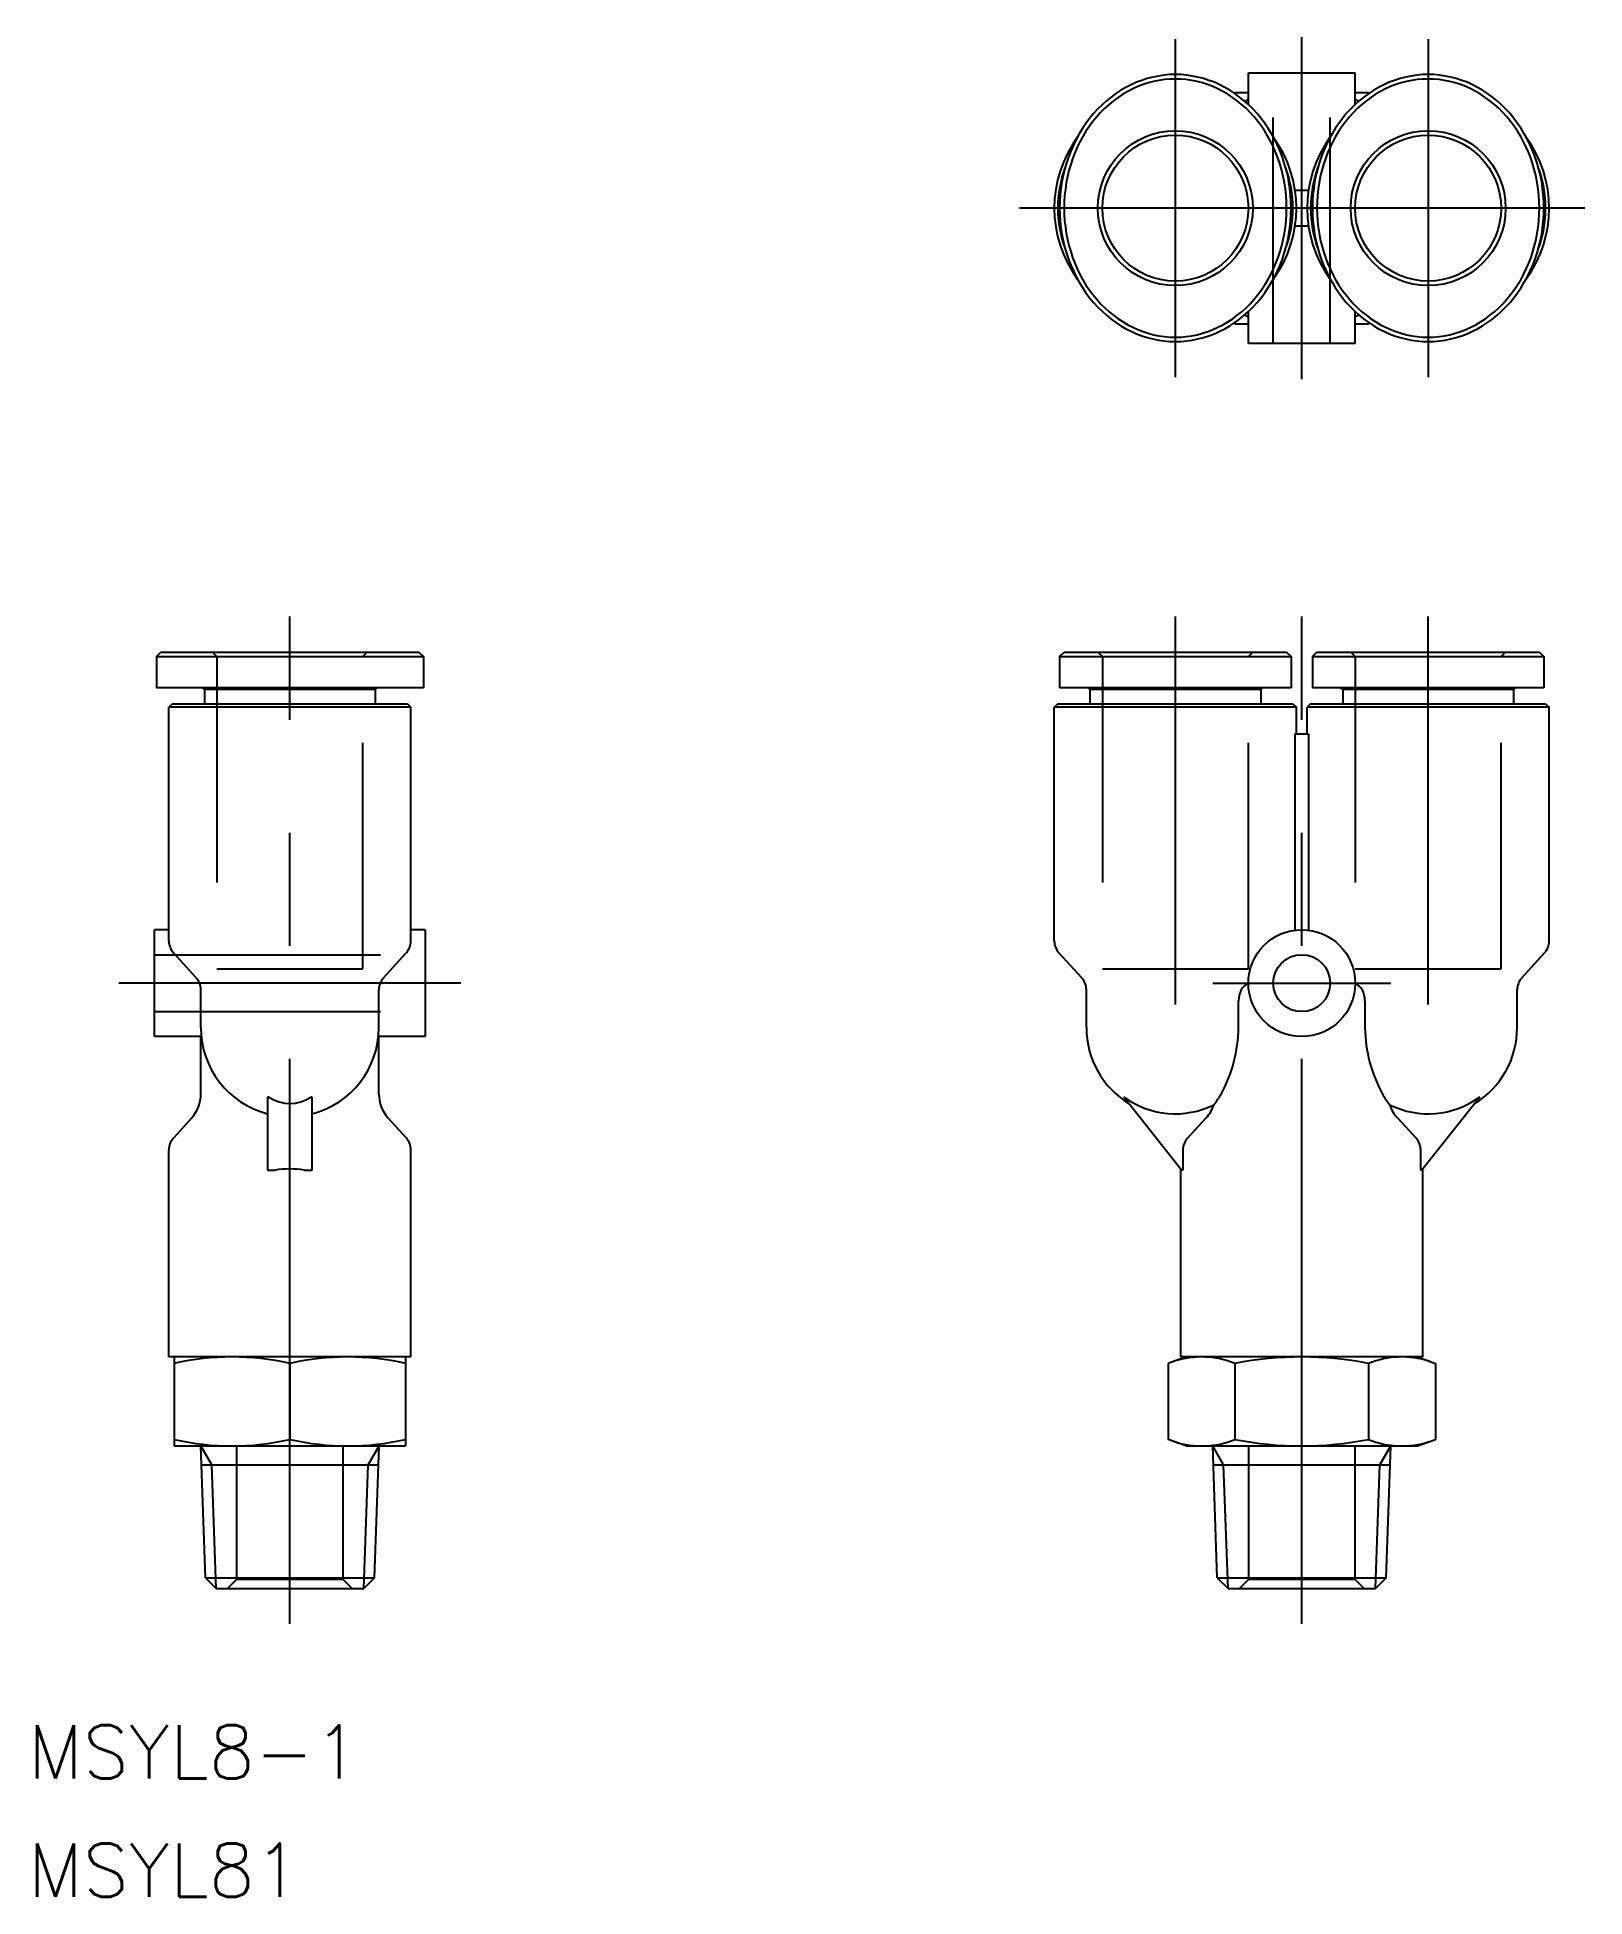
# Model space of a CAD drawing. Extents: x -71 to 16, y -17 to 87.
import ezdxf

# ---------------------------------------------------------------- set-up
doc = ezdxf.new("R2010")
doc.units = 0
doc.linetypes.add('CENTER', pattern=[50.8, 31.75, -6.35, 6.35, -6.35])
doc.linetypes.add('DASHED', pattern=[19.05, 12.7, -6.35])
doc.layers.get('0').update_dxf_attribs({"linetype": 'CONTINUOUS'})
doc.layers.add('CENTER', color=1, linetype='CENTER')
doc.styles.get("Standard").update_dxf_attribs({"font": 'txt.shx', "height": 3, "bigfont": 'bigfont.shx'})

msp = doc.modelspace()

# ---------------------------------------------------------------- linework, layer by layer
at = {"color": 7, "linetype": 'CONTINUOUS'}
for p, q in [((-3, 83.36), (-3, 85.14)), ((-3, 85.14), (3, 85.14)), ((3, 83.36), (3, 85.14)), ((-3.78, 83.99), (-3.75, 84.04)), ((-3.75, 84.04), (-3, 84.04)), ((3, 84.04), (3.75, 84.04)), ((3.75, 84.04), (3.78, 83.99)), ((0.37, 78.54), (-0.37, 78.54)), ((-0.37, 76.54), (0.37, 76.54)), ((-3.78, 71.1), (-3.75, 71.04)), ((-3.75, 71.04), (-3, 71.04)), ((-3, 69.94), (-3, 71.72)), ((3, 69.94), (3, 71.72)), ((3, 71.04), (3.75, 71.04)), ((3.75, 71.04), (3.78, 71.1)), ((3, 69.94), (-3, 69.94)), ((-64.34, 52.35), (-64.09, 52.6)), ((-64.34, 52.35), (-49.34, 52.35)), ((-64.34, 52.35), (-64.34, 50.6)), ((-64.09, 52.6), (-49.59, 52.6)), ((-49.59, 52.6), (-49.34, 52.35)), ((-49.34, 52.35), (-49.34, 50.6)), ((-13.6, 52.35), (-13.35, 52.6)), ((-13.6, 52.35), (-0.6, 52.35)), ((-13.6, 52.35), (-13.6, 50.6)), ((-13.35, 52.6), (-0.85, 52.6)), ((-0.85, 52.6), (-0.6, 52.35)), ((-0.6, 52.35), (-0.6, 50.6)), ((0.6, 52.35), (0.85, 52.6)), ((0.6, 52.35), (13.6, 52.35)), ((0.6, 52.35), (0.6, 50.6)), ((0.85, 52.6), (13.35, 52.6)), ((13.35, 52.6), (13.6, 52.35)), ((13.6, 52.35), (13.6, 50.6)), ((-49.34, 50.6), (-64.34, 50.6)), ((-61.64, 50.5), (-61.74, 50.6)), ((-52.04, 50.5), (-61.64, 50.5)), ((-61.64, 50.5), (-61.64, 49.7)), ((-52.04, 50.5), (-51.94, 50.6)), ((-52.04, 50.5), (-52.04, 49.7)), ((-0.6, 50.6), (-13.6, 50.6)), ((-11.9, 50.5), (-12, 50.6)), ((-2.3, 50.5), (-11.9, 50.5)), ((-11.9, 50.5), (-11.9, 49.7)), ((-2.3, 50.5), (-2.2, 50.6)), ((-2.3, 50.5), (-2.3, 49.7)), ((13.6, 50.6), (0.6, 50.6)), ((2.3, 50.5), (2.2, 50.6)), ((11.9, 50.5), (2.3, 50.5)), ((2.3, 50.5), (2.3, 49.7)), ((11.9, 50.5), (12, 50.6)), ((11.9, 50.5), (11.9, 49.7)), ((-63.44, 49.7), (-63.64, 49.5)), ((-63.64, 36.38), (-63.64, 49.5)), ((-50.04, 49.5), (-63.64, 49.5)), ((-63.44, 49.7), (-50.24, 49.7)), ((-50.24, 49.7), (-50.04, 49.5)), ((-50.04, 36.38), (-50.04, 49.5)), ((-13.7, 49.7), (-13.9, 49.5)), ((-0.3, 49.5), (-13.9, 49.5)), ((-13.9, 36.38), (-13.9, 49.5)), ((-13.7, 49.7), (-0.5, 49.7)), ((-0.5, 49.7), (-0.3, 49.5)), ((-0.3, 48), (-0.3, 49.5)), ((0.5, 49.7), (0.3, 49.5)), ((13.9, 49.5), (0.3, 49.5)), ((0.3, 48), (0.3, 49.5)), ((0.5, 49.7), (13.7, 49.7)), ((13.7, 49.7), (13.9, 49.5)), ((13.9, 36.38), (13.9, 49.5)), ((-0.37, 36.98), (-0.37, 48)), ((-0.37, 48), (0.37, 48)), ((0.37, 48), (0.37, 36.98)), ((-64.44, 31), (-64.44, 37)), ((-63.64, 37), (-64.44, 37)), ((-49.24, 37), (-50.04, 37)), ((-49.24, 37), (-49.24, 31)), ((-62.1, 34.29), (-63.38, 35.71)), ((-51.58, 34.29), (-50.3, 35.71)), ((-12.36, 34.29), (-13.64, 35.71)), ((12.36, 34.29), (13.64, 35.71)), ((-61.84, 31.5), (-61.84, 33.62)), ((-51.84, 31.5), (-51.84, 33.62)), ((-12.1, 31.5), (-12.1, 33.62)), ((12.1, 31.5), (12.1, 33.62)), ((-3.55, 31.5), (-3.55, 33)), ((3.55, 33), (3.55, 31.5)), ((-61.84, 31), (-64.44, 31)), ((-61.84, 31), (-61.82, 31.04)), ((-61.84, 27.77), (-61.84, 31)), ((-51.86, 31.04), (-51.84, 31)), ((-49.24, 31), (-51.84, 31)), ((-51.84, 27.77), (-51.84, 31)), ((-58.09, 27.6), (-58.09, 23.5)), ((-58.01, 27.6), (-58.09, 27.6)), ((-55.59, 27.6), (-55.66, 27.6)), ((-55.59, 23.5), (-55.59, 27.6)), ((-6.75, 23.5), (-10, 27.6)), ((-10, 27.6), (-9.97, 27.6)), ((10, 27.6), (6.75, 23.5)), ((9.97, 27.6), (10, 27.6)), ((-62.35, 26.43), (-63.38, 25.29)), ((-51.33, 26.43), (-50.29, 25.29)), ((-6.42, 25.29), (-5.37, 26.43)), ((5.37, 26.43), (6.42, 25.29)), ((-63.64, 13), (-63.64, 24.62)), ((-50.04, 13), (-50.04, 24.62)), ((-6.68, 24.62), (-6.68, 23.5)), ((6.68, 23.5), (6.68, 24.62)), ((-58.09, 23.5), (-57.66, 23.5)), ((-56.02, 23.5), (-55.59, 23.5)), ((-6.8, 13), (-6.8, 23.56)), ((-6.68, 23.5), (-6.75, 23.5)), ((6.75, 23.5), (6.68, 23.5)), ((6.8, 13), (6.8, 23.56)), ((-50.04, 13), (-63.64, 13)), ((-63.34, 13), (-63.34, 8)), ((-56.84, 12.63), (-56.84, 8.37)), ((-50.34, 13), (-50.34, 8)), ((-6.5, 13), (-7.51, 12.63)), ((-7.51, 12.63), (-7.51, 8.37)), ((6.8, 13), (-6.8, 13)), ((-3.75, 12.63), (-3.75, 8.37)), ((3.75, 12.63), (3.75, 8.37)), ((6.5, 13), (7.51, 12.63)), ((7.51, 12.63), (7.51, 8.37)), ((-6.5, 8), (-7.51, 8.37)), ((6.5, 8), (7.51, 8.37)), ((-63.34, 8), (-50.34, 8)), ((-61.58, 0.6), (-61.84, 8)), ((-52.09, 0.6), (-51.83, 8)), ((-6.5, 8), (6.5, 8)), ((-4.75, 0.6), (-5, 8)), ((4.75, 0.6), (5, 8)), ((-61.81, 6.93), (-51.87, 6.93)), ((-4.97, 6.93), (4.97, 6.93)), ((-61.58, 0.6), (-52.09, 0.6)), ((-61.58, 0.6), (-60.98, 0)), ((-60.98, 0), (-52.69, 0)), ((-52.09, 0.6), (-52.69, 0)), ((-4.75, 0.6), (4.75, 0.6)), ((-4.75, 0.6), (-4.14, 0)), ((-4.14, 0), (4.14, 0)), ((4.75, 0.6), (4.14, 0))]:
    msp.add_line(p, q, dxfattribs=at)
at = {"color": 3, "linetype": 'DASHED'}
for p, q in [((-1.6, 69.94), (-1.6, 85.14)), ((1.6, 69.94), (1.6, 85.14)), ((-61.19, 52.6), (-60.94, 52.35)), ((-60.94, 52.35), (-60.94, 34.8)), ((-52.74, 52.35), (-52.49, 52.6)), ((-52.74, 34.8), (-52.74, 52.35)), ((-11.45, 52.6), (-11.2, 52.35)), ((-11.2, 52.35), (-11.2, 34.8)), ((-3, 52.35), (-2.75, 52.6)), ((-3, 34.8), (-3, 52.35)), ((2.75, 52.6), (3, 52.35)), ((3, 52.35), (3, 34.8)), ((11.2, 52.35), (11.45, 52.6)), ((11.2, 34.8), (11.2, 52.35)), ((-64.44, 35.6), (-49.24, 35.6)), ((-60.94, 34.8), (-52.74, 34.8)), ((-11.2, 34.8), (-3, 34.8)), ((3, 34.8), (11.2, 34.8)), ((-64.44, 32.4), (-49.24, 32.4)), ((-59.84, 8), (-59.84, 0.5)), ((-53.84, 0.5), (-53.84, 8)), ((-3, 8), (-3, 0.5)), ((3, 0.5), (3, 8)), ((-59.84, 0.5), (-60.34, 0)), ((-53.84, 0.5), (-59.84, 0.5)), ((-53.34, 0), (-53.84, 0.5)), ((-3, 0.5), (-3.5, 0)), ((3, 0.5), (-3, 0.5)), ((3.5, 0), (3, 0.5))]:
    msp.add_line(p, q, dxfattribs=at)
at = {"color": 3, "linetype": 'CONTINUOUS'}
for p, q in [((-61.22, 6.93), (-61.84, 8)), ((-52.45, 6.93), (-51.83, 8)), ((-4.39, 6.93), (-5, 8)), ((4.39, 6.93), (5, 8)), ((-60.98, 0), (-61.22, 6.93)), ((-52.69, 0), (-52.45, 6.93)), ((-4.14, 0), (-4.39, 6.93)), ((4.14, 0), (4.39, 6.93))]:
    msp.add_line(p, q, dxfattribs=at)
at = {"color": 7, "linetype": 'CONTINUOUS'}
for points in [[(-7.1, 85.04, 0), (-7.42, 85.04, 0), (-7.74, 85.01, 0), (-8.05, 84.96, 0), (-8.37, 84.9, 0), (-8.68, 84.82, 0), (-8.99, 84.72, 0), (-9.29, 84.61, 0), (-9.59, 84.47, 0), (-9.88, 84.32, 0), (-10.16, 84.16, 0), (-10.44, 83.98, 0), (-10.71, 83.78, 0), (-10.97, 83.57, 0), (-11.22, 83.34, 0), (-11.47, 83.1, 0), (-11.7, 82.85, 0), (-11.92, 82.58, 0), (-12.12, 82.3, 0), (-12.32, 82.01, 0), (-12.5, 81.71, 0), (-12.68, 81.4, 0), (-12.83, 81.08, 0), (-12.98, 80.75, 0), (-13.11, 80.41, 0), (-13.22, 80.07, 0), (-13.32, 79.72, 0), (-13.41, 79.37, 0), (-13.48, 79.01, 0), (-13.53, 78.64, 0), (-13.57, 78.28, 0), (-13.59, 77.91, 0), (-13.6, 77.54, 0), (-13.59, 77.18, 0), (-13.57, 76.81, 0), (-13.53, 76.44, 0), (-13.48, 76.08, 0), (-13.41, 75.72, 0), (-13.32, 75.37, 0), (-13.22, 75.02, 0), (-13.11, 74.67, 0), (-12.98, 74.34, 0), (-12.83, 74.01, 0), (-12.68, 73.69, 0), (-12.5, 73.38, 0), (-12.32, 73.08, 0), (-12.12, 72.79, 0), (-11.92, 72.51, 0), (-11.7, 72.24, 0), (-11.47, 71.99, 0), (-11.22, 71.75, 0), (-10.97, 71.52, 0), (-10.71, 71.31, 0), (-10.44, 71.11, 0), (-10.16, 70.93, 0), (-9.88, 70.76, 0), (-9.59, 70.62, 0), (-9.29, 70.48, 0), (-8.99, 70.37, 0), (-8.68, 70.27, 0), (-8.37, 70.19, 0), (-8.05, 70.13, 0), (-7.74, 70.08, 0), (-7.42, 70.05, 0), (-7.1, 70.04, 0), (-6.78, 70.05, 0), (-6.46, 70.08, 0), (-6.15, 70.13, 0), (-5.83, 70.19, 0), (-5.52, 70.27, 0), (-5.21, 70.37, 0), (-4.91, 70.48, 0), (-4.61, 70.62, 0), (-4.32, 70.76, 0), (-4.04, 70.93, 0), (-3.76, 71.11, 0), (-3.49, 71.31, 0), (-3.23, 71.52, 0), (-2.98, 71.75, 0), (-2.73, 71.99, 0), (-2.5, 72.24, 0), (-2.28, 72.51, 0), (-2.08, 72.79, 0), (-1.88, 73.08, 0), (-1.7, 73.38, 0), (-1.52, 73.69, 0), (-1.37, 74.01, 0), (-1.22, 74.34, 0), (-1.09, 74.67, 0), (-0.98, 75.02, 0), (-0.88, 75.37, 0), (-0.79, 75.72, 0), (-0.72, 76.08, 0), (-0.67, 76.44, 0), (-0.63, 76.81, 0), (-0.61, 77.18, 0), (-0.6, 77.54, 0), (-0.61, 77.91, 0), (-0.63, 78.28, 0), (-0.67, 78.64, 0), (-0.72, 79.01, 0), (-0.79, 79.37, 0), (-0.88, 79.72, 0), (-0.98, 80.07, 0), (-1.09, 80.41, 0), (-1.22, 80.75, 0), (-1.37, 81.08, 0), (-1.52, 81.4, 0), (-1.7, 81.71, 0), (-1.88, 82.01, 0), (-2.08, 82.3, 0), (-2.28, 82.58, 0), (-2.5, 82.85, 0), (-2.73, 83.1, 0), (-2.98, 83.34, 0), (-3.23, 83.57, 0), (-3.49, 83.78, 0), (-3.76, 83.98, 0), (-4.04, 84.16, 0), (-4.32, 84.32, 0), (-4.61, 84.47, 0), (-4.91, 84.61, 0), (-5.21, 84.72, 0), (-5.52, 84.82, 0), (-5.83, 84.9, 0), (-6.15, 84.96, 0), (-6.46, 85.01, 0), (-6.78, 85.04, 0), (-7.1, 85.04, 0)], [(-7.1, 70.29, 0), (-6.79, 70.3, 0), (-6.49, 70.33, 0), (-6.18, 70.37, 0), (-5.88, 70.43, 0), (-5.58, 70.51, 0), (-5.28, 70.61, 0), (-4.99, 70.72, 0), (-4.71, 70.85, 0), (-4.43, 70.99, 0), (-4.15, 71.15, 0), (-3.88, 71.33, 0), (-3.63, 71.52, 0), (-3.37, 71.72, 0), (-3.13, 71.94, 0), (-2.9, 72.17, 0), (-2.68, 72.42, 0), (-2.47, 72.68, 0), (-2.27, 72.95, 0), (-2.08, 73.23, 0), (-1.9, 73.52, 0), (-1.74, 73.82, 0), (-1.59, 74.13, 0), (-1.45, 74.45, 0), (-1.32, 74.77, 0), (-1.21, 75.1, 0), (-1.12, 75.44, 0), (-1.04, 75.78, 0), (-0.97, 76.13, 0), (-0.92, 76.48, 0), (-0.88, 76.83, 0), (-0.86, 77.19, 0), (-0.85, 77.55, 0), (-0.86, 77.9, 0), (-0.88, 78.26, 0), (-0.92, 78.61, 0), (-0.97, 78.96, 0), (-1.04, 79.31, 0), (-1.12, 79.65, 0), (-1.21, 79.99, 0), (-1.32, 80.32, 0), (-1.45, 80.64, 0), (-1.59, 80.96, 0), (-1.74, 81.27, 0), (-1.9, 81.57, 0), (-2.08, 81.86, 0), (-2.27, 82.14, 0), (-2.47, 82.41, 0), (-2.68, 82.67, 0), (-2.9, 82.92, 0), (-3.13, 83.15, 0), (-3.38, 83.37, 0), (-3.63, 83.57, 0), (-3.89, 83.76, 0), (-4.15, 83.94, 0), (-4.43, 84.1, 0), (-4.71, 84.24, 0), (-4.99, 84.37, 0), (-5.29, 84.48, 0), (-5.58, 84.58, 0), (-5.88, 84.66, 0), (-6.18, 84.72, 0), (-6.49, 84.76, 0), (-6.79, 84.79, 0), (-7.1, 84.79, 0), (-7.41, 84.79, 0), (-7.71, 84.76, 0), (-8.02, 84.72, 0), (-8.32, 84.66, 0), (-8.62, 84.58, 0), (-8.91, 84.48, 0), (-9.21, 84.37, 0), (-9.49, 84.24, 0), (-9.77, 84.1, 0), (-10.05, 83.94, 0), (-10.31, 83.76, 0), (-10.57, 83.57, 0), (-10.82, 83.37, 0), (-11.07, 83.15, 0), (-11.3, 82.92, 0), (-11.52, 82.67, 0), (-11.73, 82.41, 0), (-11.93, 82.14, 0), (-12.12, 81.86, 0), (-12.3, 81.57, 0), (-12.46, 81.27, 0), (-12.61, 80.96, 0), (-12.75, 80.64, 0), (-12.87, 80.32, 0), (-12.98, 79.99, 0), (-13.08, 79.65, 0), (-13.16, 79.31, 0), (-13.23, 78.96, 0), (-13.28, 78.61, 0), (-13.32, 78.25, 0), (-13.34, 77.9, 0), (-13.35, 77.54, 0), (-13.34, 77.19, 0), (-13.32, 76.83, 0), (-13.28, 76.48, 0), (-13.23, 76.13, 0), (-13.16, 75.78, 0), (-13.08, 75.44, 0), (-12.98, 75.1, 0), (-12.87, 74.77, 0), (-12.75, 74.44, 0), (-12.61, 74.13, 0), (-12.46, 73.82, 0), (-12.3, 73.52, 0), (-12.12, 73.22, 0), (-11.93, 72.94, 0), (-11.73, 72.68, 0), (-11.52, 72.42, 0), (-11.3, 72.17, 0), (-11.06, 71.94, 0), (-10.82, 71.72, 0), (-10.57, 71.52, 0), (-10.31, 71.33, 0), (-10.04, 71.15, 0), (-9.77, 70.99, 0), (-9.49, 70.85, 0), (-9.2, 70.72, 0), (-8.91, 70.61, 0), (-8.62, 70.51, 0), (-8.32, 70.43, 0), (-8.02, 70.37, 0), (-7.71, 70.33, 0), (-7.4, 70.3, 0), (-7.1, 70.29, 0)], [(7.1, 85.04, 0), (6.78, 85.04, 0), (6.46, 85.01, 0), (6.15, 84.96, 0), (5.83, 84.9, 0), (5.52, 84.82, 0), (5.21, 84.72, 0), (4.91, 84.61, 0), (4.61, 84.47, 0), (4.32, 84.32, 0), (4.04, 84.16, 0), (3.76, 83.98, 0), (3.49, 83.78, 0), (3.23, 83.57, 0), (2.98, 83.34, 0), (2.73, 83.1, 0), (2.5, 82.85, 0), (2.28, 82.58, 0), (2.08, 82.3, 0), (1.88, 82.01, 0), (1.7, 81.71, 0), (1.52, 81.4, 0), (1.37, 81.08, 0), (1.22, 80.75, 0), (1.09, 80.41, 0), (0.98, 80.07, 0), (0.88, 79.72, 0), (0.79, 79.37, 0), (0.72, 79.01, 0), (0.67, 78.64, 0), (0.63, 78.28, 0), (0.61, 77.91, 0), (0.6, 77.54, 0), (0.61, 77.18, 0), (0.63, 76.81, 0), (0.67, 76.44, 0), (0.72, 76.08, 0), (0.79, 75.72, 0), (0.88, 75.37, 0), (0.98, 75.02, 0), (1.09, 74.67, 0), (1.22, 74.34, 0), (1.37, 74.01, 0), (1.52, 73.69, 0), (1.7, 73.38, 0), (1.88, 73.08, 0), (2.08, 72.79, 0), (2.28, 72.51, 0), (2.5, 72.24, 0), (2.73, 71.99, 0), (2.98, 71.75, 0), (3.23, 71.52, 0), (3.49, 71.31, 0), (3.76, 71.11, 0), (4.04, 70.93, 0), (4.32, 70.76, 0), (4.61, 70.62, 0), (4.91, 70.48, 0), (5.21, 70.37, 0), (5.52, 70.27, 0), (5.83, 70.19, 0), (6.15, 70.13, 0), (6.46, 70.08, 0), (6.78, 70.05, 0), (7.1, 70.04, 0), (7.42, 70.05, 0), (7.74, 70.08, 0), (8.05, 70.13, 0), (8.37, 70.19, 0), (8.68, 70.27, 0), (8.99, 70.37, 0), (9.29, 70.48, 0), (9.59, 70.62, 0), (9.88, 70.76, 0), (10.16, 70.93, 0), (10.44, 71.11, 0), (10.71, 71.31, 0), (10.97, 71.52, 0), (11.22, 71.75, 0), (11.47, 71.99, 0), (11.7, 72.24, 0), (11.92, 72.51, 0), (12.12, 72.79, 0), (12.32, 73.08, 0), (12.5, 73.38, 0), (12.68, 73.69, 0), (12.83, 74.01, 0), (12.98, 74.34, 0), (13.11, 74.67, 0), (13.22, 75.02, 0), (13.32, 75.37, 0), (13.41, 75.72, 0), (13.48, 76.08, 0), (13.53, 76.44, 0), (13.57, 76.81, 0), (13.59, 77.18, 0), (13.6, 77.54, 0), (13.59, 77.91, 0), (13.57, 78.28, 0), (13.53, 78.64, 0), (13.48, 79.01, 0), (13.41, 79.37, 0), (13.32, 79.72, 0), (13.22, 80.07, 0), (13.11, 80.41, 0), (12.98, 80.75, 0), (12.83, 81.08, 0), (12.68, 81.4, 0), (12.5, 81.71, 0), (12.32, 82.01, 0), (12.12, 82.3, 0), (11.92, 82.58, 0), (11.7, 82.85, 0), (11.47, 83.1, 0), (11.22, 83.34, 0), (10.97, 83.57, 0), (10.71, 83.78, 0), (10.44, 83.98, 0), (10.16, 84.16, 0), (9.88, 84.32, 0), (9.59, 84.47, 0), (9.29, 84.61, 0), (8.99, 84.72, 0), (8.68, 84.82, 0), (8.37, 84.9, 0), (8.05, 84.96, 0), (7.74, 85.01, 0), (7.42, 85.04, 0), (7.1, 85.04, 0)], [(7.1, 70.29, 0), (7.41, 70.3, 0), (7.71, 70.33, 0), (8.02, 70.37, 0), (8.32, 70.43, 0), (8.62, 70.51, 0), (8.92, 70.61, 0), (9.21, 70.72, 0), (9.49, 70.85, 0), (9.77, 70.99, 0), (10.05, 71.15, 0), (10.32, 71.33, 0), (10.57, 71.52, 0), (10.83, 71.72, 0), (11.07, 71.94, 0), (11.3, 72.17, 0), (11.52, 72.42, 0), (11.73, 72.68, 0), (11.93, 72.95, 0), (12.12, 73.23, 0), (12.3, 73.52, 0), (12.46, 73.82, 0), (12.61, 74.13, 0), (12.75, 74.45, 0), (12.88, 74.77, 0), (12.99, 75.1, 0), (13.08, 75.44, 0), (13.16, 75.78, 0), (13.23, 76.13, 0), (13.28, 76.48, 0), (13.32, 76.83, 0), (13.34, 77.19, 0), (13.35, 77.55, 0), (13.34, 77.9, 0), (13.32, 78.26, 0), (13.28, 78.61, 0), (13.23, 78.96, 0), (13.16, 79.31, 0), (13.08, 79.65, 0), (12.99, 79.99, 0), (12.88, 80.32, 0), (12.75, 80.64, 0), (12.61, 80.96, 0), (12.46, 81.27, 0), (12.3, 81.57, 0), (12.12, 81.86, 0), (11.93, 82.14, 0), (11.73, 82.41, 0), (11.52, 82.67, 0), (11.3, 82.92, 0), (11.07, 83.15, 0), (10.82, 83.37, 0), (10.57, 83.57, 0), (10.31, 83.76, 0), (10.05, 83.94, 0), (9.77, 84.1, 0), (9.49, 84.24, 0), (9.21, 84.37, 0), (8.91, 84.48, 0), (8.62, 84.58, 0), (8.32, 84.66, 0), (8.02, 84.72, 0), (7.71, 84.76, 0), (7.41, 84.79, 0), (7.1, 84.79, 0), (6.79, 84.79, 0), (6.49, 84.76, 0), (6.18, 84.72, 0), (5.88, 84.66, 0), (5.58, 84.58, 0), (5.29, 84.48, 0), (4.99, 84.37, 0), (4.71, 84.24, 0), (4.43, 84.1, 0), (4.15, 83.94, 0), (3.89, 83.76, 0), (3.63, 83.57, 0), (3.38, 83.37, 0), (3.13, 83.15, 0), (2.9, 82.92, 0), (2.68, 82.67, 0), (2.47, 82.41, 0), (2.27, 82.14, 0), (2.08, 81.86, 0), (1.9, 81.57, 0), (1.74, 81.27, 0), (1.59, 80.96, 0), (1.45, 80.64, 0), (1.33, 80.32, 0), (1.22, 79.99, 0), (1.12, 79.65, 0), (1.04, 79.31, 0), (0.97, 78.96, 0), (0.92, 78.61, 0), (0.88, 78.25, 0), (0.86, 77.9, 0), (0.85, 77.54, 0), (0.86, 77.19, 0), (0.88, 76.83, 0), (0.92, 76.48, 0), (0.97, 76.13, 0), (1.04, 75.78, 0), (1.12, 75.44, 0), (1.22, 75.1, 0), (1.33, 74.77, 0), (1.45, 74.44, 0), (1.59, 74.13, 0), (1.74, 73.82, 0), (1.9, 73.52, 0), (2.08, 73.22, 0), (2.27, 72.94, 0), (2.47, 72.68, 0), (2.68, 72.42, 0), (2.9, 72.17, 0), (3.14, 71.94, 0), (3.38, 71.72, 0), (3.63, 71.52, 0), (3.89, 71.33, 0), (4.16, 71.15, 0), (4.43, 70.99, 0), (4.71, 70.85, 0), (5, 70.72, 0), (5.29, 70.61, 0), (5.58, 70.51, 0), (5.88, 70.43, 0), (6.18, 70.37, 0), (6.49, 70.33, 0), (6.8, 70.3, 0), (7.1, 70.29, 0)]]:
    msp.add_polyline3d(points, dxfattribs=at)
for centre, radius in [((-7.1, 77.54), 4.35), ((-7.1, 77.54), 4.1), ((7.1, 77.54), 4.35), ((7.1, 77.54), 4.1), ((0, 34), 3), ((0, 34), 1.6)]:
    msp.add_circle(centre, radius, dxfattribs=at)
for centre, radius, start, end in [((0, 77.54), 6.8, 116.179, 118.0725), ((0, 77.54), 6.8, 61.9275, 63.821), ((-7.1, 77.54), 6.8, 143.9274, 216.0726), ((-7.1, 77.54), 6.8, 323.9274, 36.0726), ((7.1, 77.54), 6.8, 143.9263, 216.0726), ((7.1, 77.54), 6.8, 323.9278, 36.0741), ((-7.1, 77.54), 6.6, 159.6581, 200.3409), ((-7.1, 77.54), 6.6, 339.6596, 20.3423), ((7.1, 77.54), 6.6, 159.6581, 200.3409), ((7.1, 77.54), 6.6, 339.6596, 20.3422), ((0, 77.54), 6.8, 241.9275, 243.821), ((0, 77.54), 6.8, 296.179, 298.0725), ((-62.64, 36.38), 1, 180, 221.9872), ((-51.04, 36.38), 1, 318.0128, 0), ((-12.9, 36.38), 1, 180, 221.9872), ((12.9, 36.38), 1, 318.0128, 0), ((-62.84, 33.62), 1, 0, 41.9872), ((-50.84, 33.62), 1, 138.0128, 180), ((-13.1, 33.62), 1, 0, 41.9872), ((-2.22, 33.01), 1.33, 152.8869, 180.3789), ((-2.72, 33.26), 0.769, 111.0292, 152.1022), ((2.72, 33.26), 0.769, 27.8985, 68.9701), ((2.22, 33.01), 1.33, 359.6211, 27.1131), ((13.1, 33.62), 1, 138.0128, 180), ((-56.84, 31.5), 5, 180, 255.5225), ((-56.84, 31.5), 5, 284.4775, 0), ((-7.1, 31.5), 5, 180, 238.5103), ((-11.56, 31.61), 8.01, 331.364, 359.2059), ((11.56, 31.61), 8.01, 180.7941, 208.636), ((7.1, 31.5), 5, 301.4897, 0), ((-63.84, 27.77), 2, 318.0773, 0), ((-56.84, 29.32), 2.08, 235.5972, 304.4028), ((-49.84, 27.77), 2, 180, 221.9227), ((-7.1, 31.5), 4.84, 233.6664, 296.539), ((-6.84, 27.79), 2, 317.2791, 341.8626), ((-7.58, 29.39), 3.45, 319.856, 331.9395), ((7.58, 29.39), 3.45, 208.0605, 220.144), ((7.1, 31.5), 4.84, 243.461, 306.3336), ((6.84, 27.79), 2, 198.1374, 222.7209), ((-62.64, 24.62), 1, 138.0773, 180), ((-51.04, 24.62), 1, 0, 41.9227), ((-5.69, 24.62), 0.99, 137.4545, 179.9341), ((5.69, 24.62), 0.99, 0.0659, 42.5455), ((-56.84, 18.16), 5.4, 81.2356, 98.7644), ((-60.09, -1.61), 14.61, 77.1497, 102.8503), ((-53.59, -1.61), 14.61, 77.1497, 102.8503), ((-5.63, 8.01), 4.99, 67.9259, 107.9259), ((0, -6.42), 19.42, 78.8596, 101.1404), ((5.63, 8.01), 4.99, 72.0741, 112.0741), ((-60.09, 22.61), 14.61, 257.1497, 282.8503), ((-53.59, 22.61), 14.61, 257.1497, 282.8503), ((-5.63, 12.99), 4.99, 252.0741, 292.0741), ((0, 27.42), 19.42, 258.8596, 281.1404), ((5.63, 12.99), 4.99, 247.9259, 287.9259)]:
    msp.add_arc(centre, radius, start, end, dxfattribs=at)
at = {"layer": 'CENTER', "color": 1, "linetype": 'CENTER'}
for p, q in [((-7.1, 68.04), (-7.1, 87.04)), ((0, 67.94), (0, 87.14)), ((7.1, 87.04), (7.1, 68.04)), ((15.9, 77.54), (-15.9, 77.54)), ((-56.84, -2), (-56.84, 54.6)), ((-7.1, 32.8), (-7.1, 54.6)), ((0, -2), (0, 54.6)), ((7.1, 32.8), (7.1, 54.6)), ((-47.24, 34), (-66.44, 34)), ((-5, 34), (5, 34))]:
    msp.add_line(p, q, dxfattribs=at)

# ---------------------------------------------------------------- texts
at = {"color": 7, "linetype": 'CONTINUOUS'}
for s, p in [('MSYL8-1', (-71.55, -10.69)), ('MSYL81', (-71.55, -17.33))]:
    msp.add_text(s, height=3, dxfattribs=at).set_placement(p)

doc.saveas('drawing.dxf')
